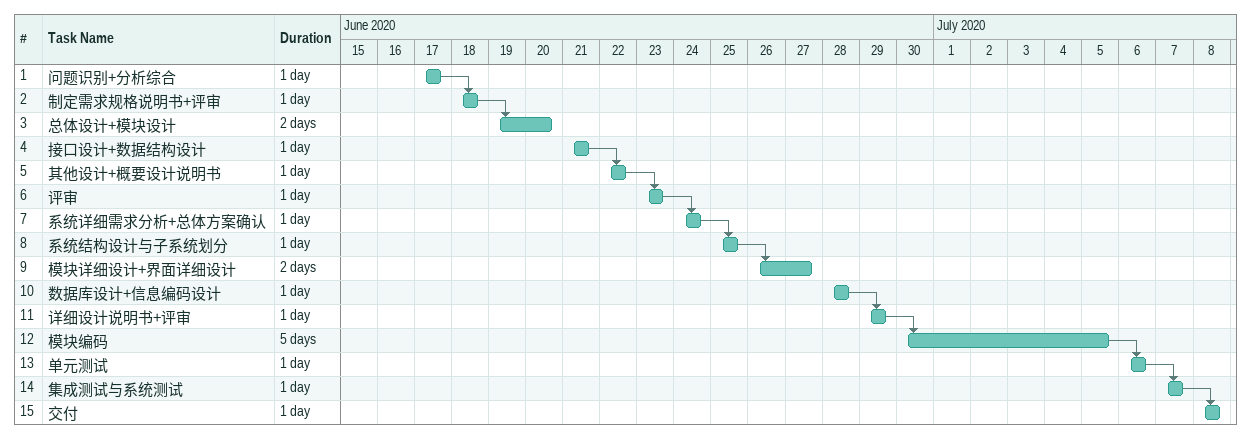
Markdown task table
| ID | Task | Duration | Start | Finish | Predecessors |
|---|---|---|---|---|---|
| 1 | 问题识别+分析综合 | 1d | 2020-06-17 | 2020-06-17 |  |
| 2 | 制定需求规格说明书+评审 | 1d | 2020-06-18 | 2020-06-18 | 1 |
| 3 | 总体设计+模块设计 | 2d | 2020-06-19 | 2020-06-20 | 2 |
| 4 | 接口设计+数据结构设计 | 1d | 2020-06-21 | 2020-06-21 |  |
| 5 | 其他设计+概要设计说明书 | 1d | 2020-06-22 | 2020-06-22 | 4 |
| 6 | 评审 | 1d | 2020-06-23 | 2020-06-23 | 5 |
| 7 | 系统详细需求分析+总体方案确认 | 1d | 2020-06-24 | 2020-06-24 | 6 |
| 8 | 系统结构设计与子系统划分 | 1d | 2020-06-25 | 2020-06-25 | 7 |
| 9 | 模块详细设计+界面详细设计 | 2d | 2020-06-26 | 2020-06-27 | 8 |
| 10 | 数据库设计+信息编码设计 | 1d | 2020-06-28 | 2020-06-28 |  |
| 11 | 详细设计说明书+评审 | 1d | 2020-06-29 | 2020-06-29 | 10 |
| 12 | 模块编码 | 5d | 2020-06-30 | 2020-07-05 | 11 |
| 13 | 单元测试 | 1d | 2020-07-06 | 2020-07-06 | 12 |
| 14 | 集成测试与系统测试 | 1d | 2020-07-07 | 2020-07-07 | 13 |
| 15 | 交付 | 1d | 2020-07-08 | 2020-07-08 | 14 |
